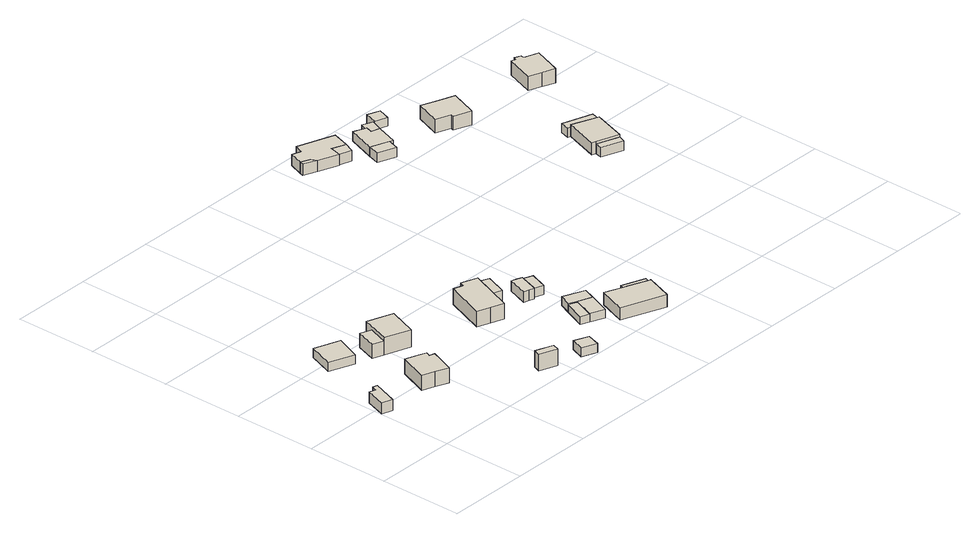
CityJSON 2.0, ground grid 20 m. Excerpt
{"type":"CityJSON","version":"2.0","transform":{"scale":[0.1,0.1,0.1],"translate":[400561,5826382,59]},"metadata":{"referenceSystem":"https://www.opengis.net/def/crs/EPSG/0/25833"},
"CityObjects":{
"building1":{"type":"Building","attributes":{"Gemeindeschluessel":"11000011","BezugspunktDach":"2200","function":"31001_2143","measuredHeight":2.69,"storeysAboveGround":1},"address":[{"country":"Germany","locality":"Berlin","thoroughfareNumber":"36 (1)","thoroughfareName":"Am Ahornweg"}],"geometry":[{"type":"Solid","lod":"1","boundaries":[[[[0,1,2,3,4,5]],[[6,7,8,9,10,11]],[[6,11,5,4]],[[7,6,4,3]],[[8,7,3,2]],[[9,8,2,1]],[[10,9,1,0]],[[11,10,0,5]]]]}]},
"building2":{"type":"Building","attributes":{"Gemeindeschluessel":"11000011","BezugspunktDach":"2200","function":"31001_2143","measuredHeight":2.17,"storeysAboveGround":1},"address":[{"country":"Germany","locality":"Berlin","thoroughfareNumber":"37 (1)","thoroughfareName":"Am Ahornweg"}],"geometry":[{"type":"Solid","lod":"1","boundaries":[[[[12,13,14,15]],[[16,17,18,19]],[[16,19,15,14]],[[17,16,14,13]],[[18,17,13,12]],[[19,18,12,15]]]]}]},
"building3":{"type":"Building","attributes":{"Gemeindeschluessel":"11000011","BezugspunktDach":"2200","function":"31001_1010","measuredHeight":4.67,"storeysAboveGround":1},"address":[{"country":"Germany","locality":"Berlin","thoroughfareNumber":"36","thoroughfareName":"Am Ahornweg"}],"geometry":[{"type":"Solid","lod":"1","boundaries":[[[[20,21,22,23,24,25,26,27]],[[28,29,30,31,32,33,34,35]],[[28,35,27,26]],[[29,28,26,25]],[[30,29,25,24]],[[31,30,24,23]],[[32,31,23,22]],[[33,32,22,21]],[[34,33,21,20]],[[35,34,20,27]]]]}]},
"building4":{"type":"Building","attributes":{"Gemeindeschluessel":"11000011","function":"31001_1010"},"address":[{"country":"Germany","locality":"Berlin","thoroughfareNumber":"37","thoroughfareName":"Am Ahornweg"}],"children":["building4-1","building4-2"]},
"building4-1":{"type":"BuildingPart","attributes":{"BezugspunktDach":"2200","measuredHeight":5.12,"storeysAboveGround":1},"parents":["building4"],"geometry":[{"type":"MultiSurface","lod":"1","boundaries":[[[36,37,38,39,40]],[[41,42,43,44,45]],[[41,45,46,47,48,40,39]],[[42,41,39,38]],[[43,42,38,37]],[[44,43,37,36]],[[45,44,36,40]],[[48,47,46,45]]]}]},
"building4-2":{"type":"BuildingPart","attributes":{"BezugspunktDach":"2200","measuredHeight":3.37,"storeysAboveGround":1},"parents":["building4"],"geometry":[{"type":"MultiSurface","lod":"1","boundaries":[[[48,47,49,50]],[[51,46,45,52]],[[51,52,50,49]],[[46,51,49,47]],[[52,45,48,50]],[[53,46,47,48,45]]]}]},
"building5":{"type":"Building","attributes":{"Gemeindeschluessel":"11000011","BezugspunktDach":"2200","function":"51009_1610","measuredHeight":4.01,"storeysAboveGround":0},"address":[{"country":"Germany","locality":"Berlin"}],"geometry":[{"type":"Solid","lod":"1","boundaries":[[[[54,55,56,57]],[[58,59,60,61]],[[58,61,57,56]],[[59,58,56,55]],[[60,59,55,54]],[[61,60,54,57]]]]}]},
"building6":{"type":"Building","attributes":{"Gemeindeschluessel":"11000011","BezugspunktDach":"2200","function":"31001_2143","measuredHeight":2.1,"storeysAboveGround":1},"address":[{"country":"Germany","locality":"Berlin","thoroughfareNumber":"64 (2)","thoroughfareName":"Am Ahornweg"}],"geometry":[{"type":"Solid","lod":"1","boundaries":[[[[62,63,64,65]],[[66,67,68,69]],[[66,69,65,64]],[[67,66,64,63]],[[68,67,63,62]],[[69,68,62,65]]]]}]},
"building7":{"type":"Building","attributes":{"Gemeindeschluessel":"11000011","function":"31001_1010"},"address":[{"country":"Germany","locality":"Berlin","thoroughfareNumber":"62","thoroughfareName":"Am Ahornweg"}],"children":["building7-1","building7-2"]},
"building7-1":{"type":"BuildingPart","attributes":{"BezugspunktDach":"2200","measuredHeight":4.52,"storeysAboveGround":1},"parents":["building7"],"geometry":[{"type":"MultiSurface","lod":"1","boundaries":[[[70,71,72,73,74,75,76,77,78]],[[79,80,81,82,83,84,85,86,87]],[[79,87,78,77]],[[80,79,77,76]],[[81,80,76,75]],[[82,81,75,74]],[[83,82,74,73]],[[88,89,73,72]],[[85,84,72,71]],[[86,85,71,70]],[[87,86,70,78]],[[84,83,89,88]]]}]},
"building7-2":{"type":"BuildingPart","attributes":{"BezugspunktDach":"2200","measuredHeight":2.93,"storeysAboveGround":1},"parents":["building7"],"geometry":[{"type":"Solid","lod":"1","boundaries":[[[[90,91,89,88]],[[83,92,93,84]],[[92,83,89,91]],[[93,92,91,90]],[[84,93,90,88]],[[83,84,88,89]]]]}]},
"building8":{"type":"Building","attributes":{"Gemeindeschluessel":"11000011","BezugspunktDach":"2200","function":"51009_1610","measuredHeight":2.25,"storeysAboveGround":0},"address":[{"country":"Germany","locality":"Berlin"}],"geometry":[{"type":"Solid","lod":"1","boundaries":[[[[94,95,96,97]],[[98,99,100,101]],[[98,101,97,96]],[[99,98,96,95]],[[100,99,95,94]],[[101,100,94,97]]]]}]},
"building9":{"type":"Building","attributes":{"Gemeindeschluessel":"11000011","BezugspunktDach":"2200","function":"31001_2723","measuredHeight":2.08,"storeysAboveGround":1},"address":[{"country":"Germany","locality":"Berlin","thoroughfareNumber":"109 (2)","thoroughfareName":"Hauptweg"}],"geometry":[{"type":"Solid","lod":"1","boundaries":[[[[102,103,104,105]],[[99,106,107,100]],[[99,100,105,104]],[[106,99,104,103]],[[107,106,103,102]],[[100,107,102,105]]]]}]},
"building10":{"type":"Building","attributes":{"Gemeindeschluessel":"11000011","BezugspunktDach":"2200","function":"31001_2723","measuredHeight":2.69,"storeysAboveGround":1},"address":[{"country":"Germany","locality":"Berlin","thoroughfareNumber":"62 (1)","thoroughfareName":"Am Ahornweg"}],"geometry":[{"type":"Solid","lod":"1","boundaries":[[[[108,109,110,111,112,113,114,115]],[[116,117,118,119,120,121,122,123]],[[116,123,115,114]],[[117,116,114,113]],[[118,117,113,112]],[[119,118,112,111]],[[120,119,111,110]],[[121,120,110,109]],[[122,121,109,108]],[[123,122,108,115]]]]}]},
"building11":{"type":"Building","attributes":{"Gemeindeschluessel":"11000011","BezugspunktDach":"2200","function":"31001_2463","measuredHeight":2.06,"storeysAboveGround":1},"address":[{"country":"Germany","locality":"Berlin","thoroughfareNumber":"109 (1)","thoroughfareName":"Hauptweg"}],"geometry":[{"type":"Solid","lod":"1","boundaries":[[[[104,103,124,125,126]],[[127,128,106,99,98]],[[127,98,126,125]],[[128,127,125,124]],[[106,128,124,103]],[[99,106,103,104]],[[98,99,104,126]]]]}]},
"building12":{"type":"Building","attributes":{"Gemeindeschluessel":"11000011","BezugspunktDach":"2200","function":"31001_2463","measuredHeight":2.15,"storeysAboveGround":1},"address":[{"country":"Germany","locality":"Berlin","thoroughfareNumber":"62 (2)","thoroughfareName":"Am Ahornweg"}],"geometry":[{"type":"Solid","lod":"1","boundaries":[[[[129,130,131,132]],[[133,134,135,136]],[[133,136,132,131]],[[134,133,131,130]],[[135,134,130,129]],[[136,135,129,132]]]]}]},
"building13":{"type":"Building","attributes":{"Gemeindeschluessel":"11000011","function":"31001_1010"},"address":[{"country":"Germany","locality":"Berlin","thoroughfareNumber":"109","thoroughfareName":"Hauptweg"}],"children":["building13-1","building13-2"]},
"building13-1":{"type":"BuildingPart","attributes":{"BezugspunktDach":"2200","measuredHeight":3.7,"storeysAboveGround":1},"parents":["building13"],"geometry":[{"type":"MultiSurface","lod":"1","boundaries":[[[137,138,139,140,141,142,143]],[[144,145,146,147,148,149,150]],[[144,150,143,142]],[[145,144,142,141]],[[151,152,145,141,140]],[[153,154,151,146,140,139]],[[148,147,139,138]],[[149,148,138,137]],[[150,149,137,143]],[[146,145,152,151]],[[147,146,151,154,153]]]}]},
"building13-2":{"type":"BuildingPart","attributes":{"BezugspunktDach":"2200","measuredHeight":2.37,"storeysAboveGround":1},"parents":["building13"],"geometry":[{"type":"MultiSurface","lod":"1","boundaries":[[[154,155,156,152]],[[157,158,147,145]],[[157,145,152,156]],[[158,157,156,155]],[[147,158,155,154]],[[145,146,151,152]],[[147,154,151,146]]]}]},
"building14":{"type":"Building","attributes":{"Gemeindeschluessel":"11000011","BezugspunktDach":"2200","function":"51009_1610","measuredHeight":2.68,"storeysAboveGround":0},"address":[{"country":"Germany","locality":"Berlin"}],"geometry":[{"type":"Solid","lod":"1","boundaries":[[[[159,160,161,162]],[[163,164,165,166]],[[163,166,162,161]],[[164,163,161,160]],[[165,164,160,159]],[[166,165,159,162]]]]}]},
"building15":{"type":"Building","attributes":{"Gemeindeschluessel":"11000011","BezugspunktDach":"2200","function":"31001_1010","measuredHeight":2.67,"storeysAboveGround":1},"address":[{"country":"Germany","locality":"Berlin","thoroughfareNumber":"58","thoroughfareName":"Am Ahornweg"}],"geometry":[{"type":"Solid","lod":"1","boundaries":[[[[160,159,167,168,169,170,171,172,173,161]],[[174,175,176,177,178,179,180,165,164,163]],[[174,163,161,173]],[[175,174,173,172]],[[176,175,172,171]],[[177,176,171,170]],[[178,177,170,169]],[[179,178,169,168]],[[180,179,168,167]],[[165,180,167,159]],[[164,165,159,160]],[[163,164,160,161]]]]}]},
"building16":{"type":"Building","attributes":{"Gemeindeschluessel":"11000011","BezugspunktDach":"2200","function":"51009_1610","measuredHeight":2.65,"storeysAboveGround":0},"address":[{"country":"Germany","locality":"Berlin"}],"geometry":[{"type":"Solid","lod":"1","boundaries":[[[[181,169,168,167]],[[182,183,184,185]],[[182,185,167,168]],[[183,182,168,169]],[[184,183,169,181]],[[185,184,181,167]]]]}]},
"building17":{"type":"Building","attributes":{"Gemeindeschluessel":"11000011","BezugspunktDach":"2200","function":"31001_1010","measuredHeight":2.33,"storeysAboveGround":1},"address":[{"country":"Germany","locality":"Berlin","thoroughfareNumber":"58 (1)","thoroughfareName":"Am Ahornweg"}],"geometry":[{"type":"Solid","lod":"1","boundaries":[[[[186,187,188,189]],[[190,191,192,193]],[[190,193,189,188]],[[191,190,188,187]],[[192,191,187,186]],[[193,192,186,189]]]]}]},
"building18":{"type":"Building","attributes":{"Gemeindeschluessel":"11000011","BezugspunktDach":"2200","function":"31001_1010","measuredHeight":2.28,"storeysAboveGround":1},"address":[{"country":"Germany","locality":"Berlin","thoroughfareNumber":"58 (2)","thoroughfareName":"Am Ahornweg"}],"geometry":[{"type":"Solid","lod":"1","boundaries":[[[[187,194,195,196,197,198,199,188]],[[200,201,202,203,204,205,191,190]],[[200,190,188,199]],[[201,200,199,198]],[[202,201,198,197]],[[203,202,197,196]],[[204,203,196,195]],[[205,204,195,194]],[[191,205,194,187]],[[190,191,187,188]]]]}]},
"building19":{"type":"Building","attributes":{"Gemeindeschluessel":"11000011","BezugspunktDach":"2200","function":"51009_1610","measuredHeight":2.06,"storeysAboveGround":0},"address":[{"country":"Germany","locality":"Berlin"}],"geometry":[{"type":"Solid","lod":"1","boundaries":[[[[195,206,207,198,197,196]],[[208,209,210,211,212,213]],[[208,213,196,197]],[[209,208,197,198]],[[210,209,198,207]],[[211,210,207,206]],[[212,211,206,195]],[[213,212,195,196]]]]}]},
"building20":{"type":"Building","attributes":{"Gemeindeschluessel":"11000011","BezugspunktDach":"2200","function":"31001_2143","measuredHeight":2,"storeysAboveGround":1},"address":[{"country":"Germany","locality":"Berlin","thoroughfareNumber":"114 (1)","thoroughfareName":"Hauptweg"}],"geometry":[{"type":"Solid","lod":"1","boundaries":[[[[214,215,216,217]],[[218,219,220,221]],[[218,221,217,216]],[[219,218,216,215]],[[220,219,215,214]],[[221,220,214,217]]]]}]},
"building21":{"type":"Building","attributes":{"Gemeindeschluessel":"11000011","BezugspunktDach":"2200","function":"31001_1010","measuredHeight":3.85,"storeysAboveGround":1},"address":[{"country":"Germany","locality":"Berlin","thoroughfareNumber":"114","thoroughfareName":"Hauptweg"}],"geometry":[{"type":"Solid","lod":"1","boundaries":[[[[222,223,224,225,226,227,228,229]],[[230,231,232,233,234,235,236,237]],[[230,237,229,228]],[[231,230,228,227]],[[232,231,227,226]],[[233,232,226,225]],[[234,233,225,224]],[[235,234,224,223]],[[236,235,223,222]],[[237,236,222,229]]]]}]},
"building22":{"type":"Building","attributes":{"Gemeindeschluessel":"11000011","BezugspunktDach":"2200","function":"51009_1610","measuredHeight":2.33,"storeysAboveGround":0},"address":[{"country":"Germany","locality":"Berlin"}],"geometry":[{"type":"Solid","lod":"1","boundaries":[[[[238,239,240,241]],[[242,243,244,245]],[[242,245,241,240]],[[243,242,240,239]],[[244,243,239,238]],[[245,244,238,241]]]]}]},
"building23":{"type":"Building","attributes":{"Gemeindeschluessel":"11000011","BezugspunktDach":"2200","function":"31001_1010","measuredHeight":2.96,"storeysAboveGround":1},"address":[{"country":"Germany","locality":"Berlin","thoroughfareNumber":"134","thoroughfareName":"Hauptweg"}],"geometry":[{"type":"Solid","lod":"1","boundaries":[[[[246,247,248,249,250]],[[251,252,253,254,255]],[[251,255,250,249]],[[252,251,249,248]],[[253,252,248,247]],[[254,253,247,246]],[[255,254,246,250]]]]}]},
"building24":{"type":"Building","attributes":{"Gemeindeschluessel":"11000011","BezugspunktDach":"2200","function":"31001_2143","measuredHeight":2.76,"storeysAboveGround":1},"address":[{"country":"Germany","locality":"Berlin","thoroughfareNumber":"134 (1)","thoroughfareName":"Hauptweg"}],"geometry":[{"type":"Solid","lod":"1","boundaries":[[[[256,257,258,259,260]],[[261,262,263,264,265]],[[261,265,260,259]],[[262,261,259,258]],[[263,262,258,257]],[[264,263,257,256]],[[265,264,256,260]]]]}]},
"building25":{"type":"Building","attributes":{"Gemeindeschluessel":"11000011","BezugspunktDach":"2200","function":"31001_1010","measuredHeight":3.84,"storeysAboveGround":1},"address":[{"country":"Germany","locality":"Berlin","thoroughfareNumber":"132","thoroughfareName":"Hauptweg"}],"geometry":[{"type":"Solid","lod":"1","boundaries":[[[[266,267,268,269,270,271,272,273,274,275]],[[276,277,278,279,280,281,282,283,284,285]],[[276,285,275,274]],[[277,276,274,273]],[[278,277,273,272]],[[279,278,272,271]],[[280,279,271,270]],[[281,280,270,269]],[[282,281,269,268]],[[283,282,268,267]],[[284,283,267,266]],[[285,284,266,275]]]]}]}
},
"vertices":[
[27,172,31],[49,233,31],[38,236,31],[33,224,31],[18,229,31],[2,180,31],[18,229,4],[33,224,4],[38,236,4],[49,233,4],[27,172,4],[2,180,4],
[119,354,26],[143,415,26],[81,437,26],[59,377,26],[81,437,4],[143,415,4],[119,354,4],[59,377,4],
[160,170,39],[190,158,39],[214,218,39],[201,222,39],[206,233,39],[188,240,39],[157,251,39],[130,181,39],[157,251,3],[188,240,3],[206,233,3],[201,222,3],[214,218,3],[190,158,3],[160,170,3],[130,181,3],
[245,309,47],[271,380,47],[240,391,47],[209,402,47],[184,331,47],[209,402,5],[240,391,5],[271,380,5],[245,309,5],[184,331,5],[201,380,5],[201,380,39],[184,331,39],
[174,390,39],[157,341,39],[174,390,5],[157,341,5],[194,361,5],
[387,30,46],[392,46,46],[350,61,46],[344,45,46],[350,61,6],[392,46,6],[387,30,6],[344,45,6],
[482,3,26],[493,35,26],[458,49,26],[446,17,26],[458,49,5],[493,35,5],[482,3,5],[446,17,5],
[424,246,45],[455,235,45],[476,291,45],[496,344,45],[465,355,45],[458,358,45],[453,346,45],[430,354,45],[393,257,45],[430,354,7],[453,346,7],[458,358,7],[465,355,7],[496,344,7],[476,291,7],[455,235,7],[424,246,7],[393,257,7],[476,291,36],[496,344,36],
[503,282,36],[522,334,36],[522,334,7],[503,282,7],
[560,92,27],[580,143,27],[561,151,27],[539,100,27],[561,151,8],[580,143,8],[560,92,8],[539,100,8],
[594,78,29],[614,130,29],[580,143,29],[560,92,29],[614,130,8],[594,78,8],
[545,245,32],[557,241,32],[559,245,32],[574,288,32],[574,289,32],[561,294,32],[549,298,32],[532,249,32],[549,298,7],[561,294,7],[574,289,7],[574,288,7],[559,245,7],[557,241,7],[545,245,7],[532,249,7],
[625,159,29],[573,180,29],[561,151,29],[573,180,8],[625,159,8],
[582,237,30],[597,279,30],[574,288,30],[559,245,30],[574,288,8],[597,279,8],[582,237,8],[559,245,8],
[711,10,38],[735,75,38],[733,75,38],[683,95,38],[677,97,38],[632,115,38],[607,49,38],[632,115,8],[677,97,8],[683,95,8],[733,75,8],[735,75,8],[711,10,8],[607,49,8],[683,95,32],[677,97,32],[733,75,23],[733,75,32],
[739,92,32],[683,113,32],[683,113,8],[739,92,8],
[643,910,41],[636,924,41],[614,933,41],[611,924,41],[614,933,14],[636,924,14],[643,910,14],[611,924,14],
[691,892,41],[698,920,41],[731,908,41],[744,949,41],[656,980,41],[648,959,41],[626,966,41],[626,966,14],[648,959,14],[656,980,14],[744,949,14],[731,908,14],[698,920,14],[691,892,14],
[720,883,41],[698,920,15],[731,908,15],[720,883,15],[691,892,15],
[795,824,37],[804,852,37],[760,868,37],[751,840,37],[760,868,14],[804,852,14],[795,824,14],[751,840,14],
[812,848,37],[830,901,37],[809,907,37],[814,923,37],[811,924,37],[784,935,37],[784,935,14],[811,924,14],[814,923,14],[809,907,14],[830,901,14],[812,848,14],
[841,929,37],[817,939,37],[814,923,16],[811,924,16],[817,939,16],[841,929,16],[830,901,16],[809,907,16],
[875,918,36],[886,948,36],[856,959,36],[845,928,36],[856,959,16],[886,948,16],[875,918,16],[845,928,16],
[953,811,49],[951,804,49],[993,789,49],[996,796,49],[1018,856,49],[979,870,49],[940,885,49],[918,825,49],[940,885,16],[979,870,16],[1018,856,16],[996,796,16],[993,789,16],[951,804,16],[953,811,16],[918,825,16],
[1121,483,39],[1127,499,39],[1074,518,39],[1070,502,39],[1074,518,15],[1127,499,15],[1121,483,15],[1070,502,15],
[1074,518,45],[1127,499,45],[1153,578,45],[1091,602,45],[1064,521,45],[1091,602,16],[1153,578,16],[1127,499,16],[1074,518,16],[1064,521,16],
[1091,602,39],[1153,578,39],[1161,602,39],[1089,626,39],[1083,604,39],[1089,626,17],[1161,602,17],[1153,578,17],[1091,602,17],[1083,604,17],
[1202,777,53],[1232,766,53],[1257,833,53],[1226,844,53],[1222,846,53],[1224,853,53],[1209,859,53],[1205,852,53],[1195,856,53],[1171,788,53],[1195,856,18],[1205,852,18],[1209,859,18],[1224,853,18],[1222,846,18],[1226,844,18],[1257,833,18],[1232,766,18],[1202,777,18],[1171,788,18]
]}
